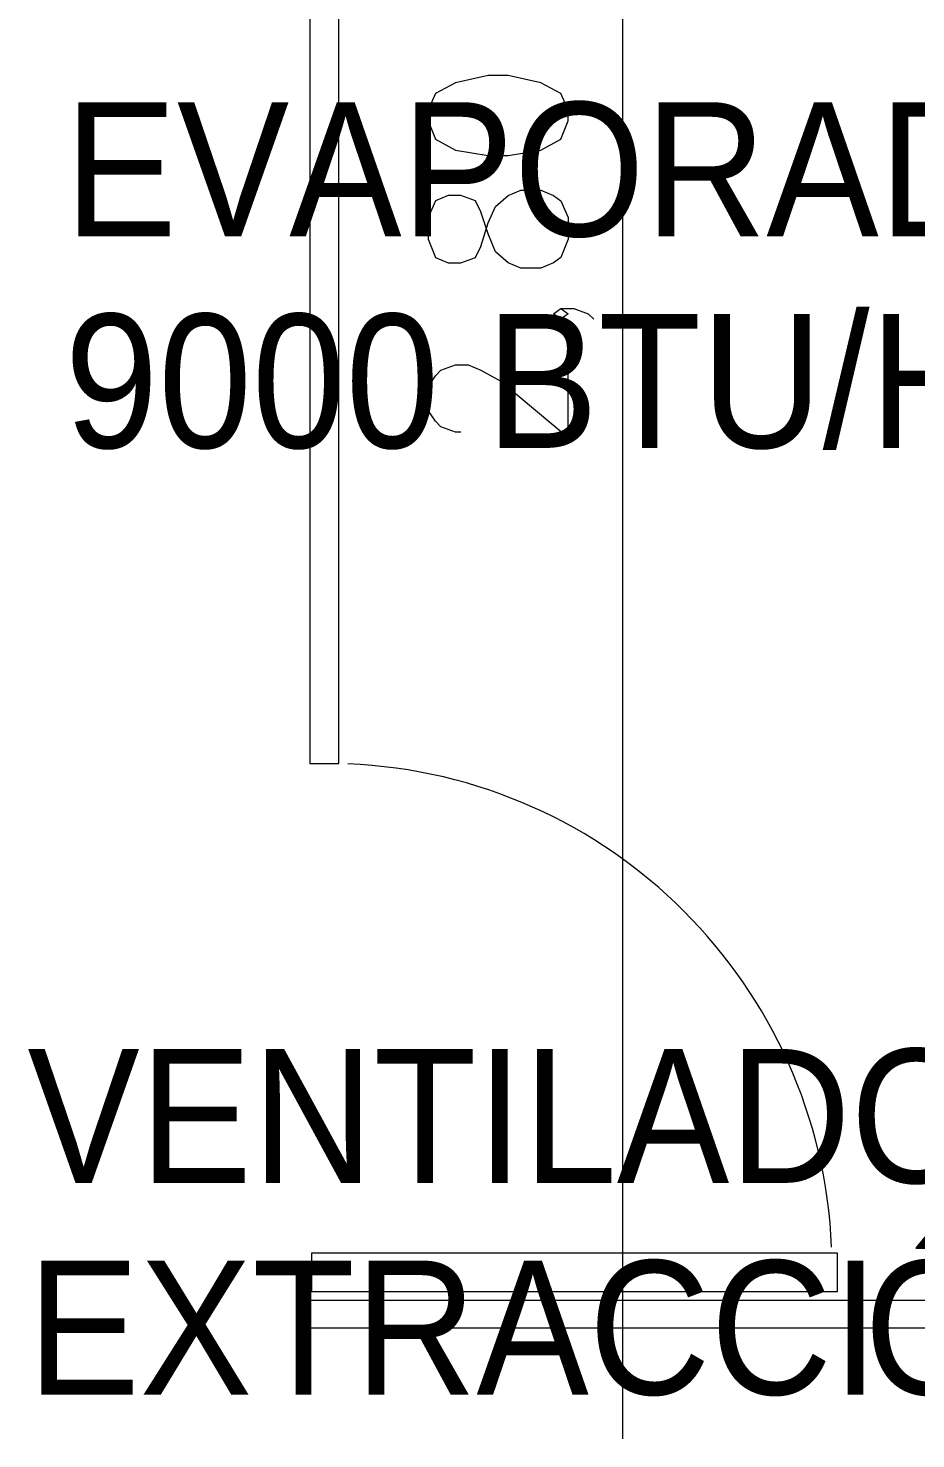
# Model space of a CAD drawing. Header units: metres. Extents: x 29 to 86.9, y -23.2 to 39.7.
# Drawn here: x 78.16 to 79.353, y -17.882 to -15.987 of the extents above; entities that cross this region are included whole.
import ezdxf

# ---------------------------------------------------------------- set-up
doc = ezdxf.new("R2010")
doc.units = ezdxf.units.M
doc.header["$LTSCALE"] = 100
doc.layers.get('0').update_dxf_attribs({"color": 254})
doc.layers.add('Arqui', color=8, linetype='Continuous', lineweight=0)
doc.layers.add('M-EQPM-IDEN', color=7, linetype='Continuous', lineweight=9)
doc.styles.add('SansSerif', font='SANSS__.TTF', dxfattribs={"width": 0.9, "height": 0.18})

# ---------------------------------------------------------------- blocks, each defined once
blk = doc.blocks.new('A$C9582355f')
at = {"layer": 'Arqui'}
for points in [[(49.9761, 5.2822), (49.9761, 8.459)], [(49.893, 6.8009), (49.9027, 6.7935), (49.893, 6.7862), (49.8832, 6.7935), (49.893, 6.8009), (49.9101, 6.8009), (49.9296, 6.7935), (49.937, 6.7862)], [(49.7584, 6.6346), (49.7511, 6.6346), (49.7315, 6.6419), (49.7242, 6.6493), (49.7144, 6.6639), (49.7144, 6.6957), (49.7242, 6.7104), (49.7315, 6.7177), (49.7511, 6.7251), (49.7682, 6.7251), (49.7854, 6.7177), (49.8123, 6.7031), (49.9027, 6.6272), (49.9027, 6.7324)], [(50.3258, 5.468), (49.9125, 5.468)]]:
    blk.add_lwpolyline(points, dxfattribs=at)
for points in [[(49.5555, 8.3392), (49.5555, 6.1895), (49.5946, 6.1895), (49.5946, 8.3392)], [(49.7144, 7.0528), (49.7242, 7.0283), (49.7511, 7.0136), (49.7951, 7.0063), (49.822, 7.0063), (49.8661, 7.0136), (49.893, 7.0283), (49.9027, 7.0528), (49.9027, 7.0675), (49.893, 7.0895), (49.8661, 7.1041), (49.822, 7.1139), (49.7951, 7.1139), (49.7511, 7.1041), (49.7242, 7.0895), (49.7144, 7.0675)], [(49.7144, 6.8938), (49.7242, 6.8694), (49.7413, 6.862), (49.7584, 6.862), (49.778, 6.8694), (49.7854, 6.884), (49.7951, 6.9158), (49.8049, 6.9378), (49.822, 6.9525), (49.8392, 6.9598), (49.8661, 6.9598), (49.8832, 6.9525), (49.893, 6.9452), (49.9027, 6.9232), (49.9027, 6.8938), (49.893, 6.8694), (49.8832, 6.862), (49.8661, 6.8547), (49.8392, 6.8547), (49.822, 6.862), (49.8049, 6.8767), (49.7951, 6.9012), (49.7854, 6.9305), (49.778, 6.9452), (49.7584, 6.9525), (49.7413, 6.9525), (49.7242, 6.9452), (49.7144, 6.9232)], [(49.5579, 5.5316), (49.5579, 5.4803), (50.2647, 5.4803), (50.2647, 5.5316)], [(51.9986, 5.468), (49.5555, 5.468), (49.5555, 5.4313), (51.9986, 5.4313)]]:
    blk.add_lwpolyline(points, close=True, dxfattribs=at)
blk.add_arc((49.5787, 5.5108), 0.6787, 2.4335, 87.6544, dxfattribs=at)

msp = doc.modelspace()

# ---------------------------------------------------------------- block references
msp.add_blockref('A$C9582355f', (28.9827, -23.164))

# ---------------------------------------------------------------- texts
at = {"layer": 'M-EQPM-IDEN', "char_height": 0.18, "attachment_point": 1, "style": 'SansSerif'}
for s, insert, width in [('EVAPORADOR #P2-3', (78.2087, -16.0862), 2.69848), ('9000 BTU/HR', (78.2087, -16.3706), 1.681139), ('VENTILADOR DE', (78.1587, -17.358), 2.171771), ('Ó', (79.2839, -17.6424), 0.20924), ('EXTRACCI', (78.1587, -17.6424), 1.36367)]:
    msp.add_mtext(s, dxfattribs=dict(at, insert=insert, width=width))

doc.saveas('drawing.dxf')
